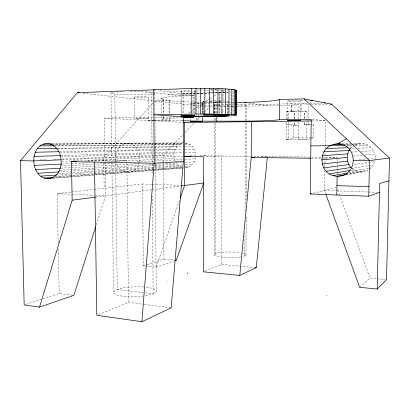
<?xml version="1.0" encoding="UTF-8"?>
<svg xmlns="http://www.w3.org/2000/svg" width="410" height="410" viewBox="0 0 410 410"><rect width="100%" height="100%" fill="white"/><g stroke="black" fill="none" stroke-linecap="round" stroke-linejoin="round"><path stroke-width="0.31" stroke-dasharray="2.05 1.54" d="M203.683 113.421L203.888 101.024L203.888 113.416M214.169 254.979L214.281 123.056M214.281 120.494L214.286 116.65M214.286 113.452L214.297 105.124M215.706 253.544L215.844 122.877M215.844 120.314L215.85 117.111M215.855 113.268L215.86 105.58L210.304 105.713M216.828 113.206L216.844 102.654L213.123 102.874M193.71 113.119L193.751 95.371L158.004 90.431M214.758 113.073L214.773 102.428M214.871 113.078L214.886 102.433L210.386 102.239M217.09 113.186L217.115 100.67L210.186 100.855M219.452 113.047L219.499 92.711M205.118 271.107L221.513 264.414L221.713 155.872L203.283 156.774M222.435 112.975L222.445 109.152M223.101 90.39L223.071 101.624A7.124 0.43 0.2 0 0 222.989 101.511M227.222 113.493L227.263 102.116L227.95 102.1L227.909 113.483M231.009 113.954L231.096 91.922L226.689 92.245M233.044 115.072L233.146 91.645L231.609 91.855M244.826 256.014L244.939 232.957M245.052 211.181L245.498 122.8M245.508 120.238L245.585 104.868L279.82 104.048M245.985 254.559L246.184 216.772M246.272 200.121L246.682 121.345M246.682 120.704L246.764 105.329M286.282 122.2L286.098 139.779L306.711 139.8L310.134 138.836M286.313 119.074L286.395 111.576L288.42 111.089L298.885 110.89L307.095 111.192L306.982 119.433M287.518 119.894L287.723 101.065M288.302 121.919L288.107 139.764L286.098 139.779L293.488 137.878L311.052 137.873M288.338 118.736L288.42 111.089M294.606 118.674L294.682 111.863L291.397 111.417L291.484 103.689M291.669 111.479L291.756 103.761A5.299 0.302 -0.3 0 1 295.087 103.361A5.299 0.302 -0.3 0 1 301.801 103.52L306.875 103.402M293.488 137.878L293.632 125.209L286.257 124.696L298.762 125.163L293.632 125.209M294.38 124.865L294.416 121.77M294.452 118.674L294.682 111.863M294.534 124.86L294.57 121.77M298.798 122.001L298.531 139.774L306.711 139.8L306.977 120.068M298.782 119.054L299.008 104.929L291.756 103.761L280.45 104.032M300.561 120.473L300.807 100.947M307.095 111.192L304.763 111.679L301.704 111.294L301.801 103.52L308.786 104.704L308.607 118.07M310.708 138.677L313.563 137.873L313.742 125.024L304.44 124.773L304.471 122.277M304.517 118.536L304.609 111.684M304.44 124.773L304.625 122.277M304.676 118.536L304.763 111.679M308.51 125.076L308.597 118.71M325.545 193.458L324.454 190.45L324.766 170.611M324.828 166.773L324.992 156.538M325.002 155.897L325.053 152.71M325.109 148.881L325.555 120.796L311.241 119.33M337.066 173.973L337.102 172.056M337.112 171.416L337.148 169.504M337.158 168.864L337.281 161.837M337.292 161.202L337.348 158.009M139.574 161.801C142.029 152.745 134.372 140.758 124.215 143.649C116.599 146.329 113.616 155.995 116.455 163.124M175.254 161.478C171.913 155.011 174.527 145.642 181.799 143.28L153.647 143.464M184.725 167.88C190.942 167.957 195.698 162.027 195.708 156.082M374.971 160.32C376.042 155.841 374.438 151.064 371.378 147.713C366.704 142.747 359.488 143.321 353.297 143.608M96.273 224.952L105.539 195.821L104.453 118.075L154.406 117.27M139.374 162.391C137.273 174.614 120.161 175.552 116.66 163.708M151.48 184.3L142.562 183.982L143.295 265.875L156.128 267.146L179.37 200.49M368.933 169.34L370.932 167.874L373.269 164.969L374.781 161.55L352.851 164.564M350.263 149.04L351.401 147.585L354.337 145.36M153.043 102.971L103.715 157.435L103.786 162.478M202.863 113.329L202.863 101.911L203.688 101.029M143.295 265.875L163.949 259.099L163.313 155.118L182.332 135.223M184.987 132.445L193.833 123.19M196.487 120.412L199.583 117.173M200.024 116.712L201.792 114.861M202.238 114.4L204.006 112.545M204.446 112.084L208.429 107.922M359.667 287.308L369.974 278.123L385.871 279.589M291.397 111.417L301.704 111.294M188.477 113.268L192.157 110.792M192.685 110.433L196.364 107.958M196.887 107.605L200.567 105.124M201.095 104.77L204.774 102.295M205.297 101.936L209.505 99.107M210.033 98.754L213.712 96.273M214.235 95.919L217.392 93.798M161.796 113.462L161.673 98.733L163.646 97.729A59.599 3.823 0.1 0 1 193.751 95.371L179.052 95.837L144.146 91.256M354.906 145.125L357.751 143.956L361.41 143.49M134.383 97.144L134.598 118.403L148.845 118.469L148.671 97.252M98.579 314.578L128.463 302.385L143.536 304.328M345.645 174.998L364.485 171.411L367.934 170.068L345.758 174.194M192.203 105.139L154.76 101.075L163.646 97.729M156.128 267.146L174.496 260.847M25.989 304.348L42.291 299.003M42.896 298.803L59.194 293.457L73.262 295.272M148.845 118.469L134.598 118.403M313.301 193.212L336.215 187.534M161.822 116.025L161.847 119.228L163.913 118.731A59.117 1.942 0.1 0 1 182.455 117.788M346.476 174.516L364.485 171.411M348.52 172.82L357.197 171.252L360.82 171.81M348.52 171.8L368.441 168.31M369.067 168.202L370.932 167.874M351.329 170.201L353.851 169.776L357.197 171.252M351.155 168.479L368.216 165.768M368.846 165.671L373.269 164.969M96.094 197.061L151.08 189.866M151.715 189.779L180.18 186.058M304.594 124.768L306.916 124.502L313.742 125.024M211.309 89.887L217.577 89.185M58.153 242.884L57.133 193.592L71.114 192.018M71.75 191.952L93.987 189.446M94.623 189.374L142.562 183.982M359.109 159.695L366.607 158.849M367.232 158.778L375.355 157.86M353.015 156.077L362.414 155.252M364.92 155.031L374.945 154.155M51.855 178.186L153.817 170.171M154.452 170.119L181.84 167.967M185.658 167.669L187.57 167.521M53.356 178.258L70.515 176.905M71.15 176.853L152.417 170.432M153.048 170.386L184.09 167.931M226.299 92.347L228.032 92.214M55.555 177.11L152.576 169.648M153.212 169.602L181.886 167.393L179.252 166.096L176.992 164.077L175.603 161.996M54.545 176.592L154.124 169.058M154.76 169.012L181.999 166.952M185.797 166.66L190.23 166.327M57.267 174.947L70.638 173.978M71.273 173.932L93.562 172.313M94.197 172.267L179.252 166.096M58.666 173.789L93.711 171.329M94.351 171.283L154.262 167.07M154.898 167.024L182.322 165.097M185.51 164.876L192.526 164.379M59.394 171.872L93.659 169.602M94.29 169.555L176.992 164.077M59.558 170.283L154.247 164.328M154.883 164.287L182.214 162.57M185.392 162.37L194.289 161.812M351.472 152.105L358.422 151.659M361.584 151.459L373.592 150.69M261.18 156.84L267.412 156.466M223.03 92.547L225.182 92.424M203.826 103.417L202.586 103.489A6.078 0.348 0.2 0 0 201.136 103.305M204.446 103.381L212.503 102.91M61.049 168.156L70.597 167.598M71.232 167.562L93.521 166.255M94.156 166.219L138.816 163.605M60.885 166.045L113.555 163.206M137.037 161.94L182.711 159.48M185.248 159.341L195.396 158.793M62.212 164.031L70.51 163.621M71.145 163.585L86.464 162.826M113.913 161.463L174.163 158.47M107.809 161.448L126.895 160.51L126.926 163.067M87.294 160.935L105.042 160.131L126.895 160.51M200.039 155.81L337.358 157.368L323.054 158.424M87.632 161.145L108.44 160.187M204.016 155.795L206.568 155.677M221.292 92.634L218.966 92.732L219.381 113.052M348.961 148.686L355.188 148.415M358.304 148.282L371.378 147.713M61.915 161.432L70.874 161.038M73.431 160.925L182.455 156.123M190.066 155.79L195.77 155.539C195.801 149.594 191.49 143.29 185.217 142.952M62.32 159.762L173.778 155.252M183.214 112.991L183.183 93.916L192.141 93.572M192.782 93.547L200.459 93.254M201.095 93.229L204.938 93.08M205.574 93.055L218.371 92.568M219.012 92.542L226.048 92.27M40.344 159.9L46.104 159.68M53.787 159.377L58.266 159.203M62.11 159.054L154.437 155.462M155.072 155.436L163.313 155.118M349.525 147.656L351.401 147.585M169.053 91.963L182.24 91.553A6.996 0.533 0.3 0 0 191.859 91.758M199.132 90.907L193.94 91.035A6.996 0.533 0.3 0 0 192.751 90.923M199.747 90.887L208.362 90.584M183.183 93.916L200.326 93.301M200.961 93.28L214.292 92.803M214.927 92.778L222.548 92.506M223.183 92.486L225.72 92.393M223.081 90.082L226.202 89.974M226.822 89.954L228.073 89.913M168.208 94.413L221.221 92.624M60.7 156.851L182.686 152.699M185.223 152.612L195.385 152.269M60.762 155.595L154.452 152.663M155.088 152.643L174.132 152.043M154.76 101.075L169.637 100.66A59.353 3.833 0.1 0 0 192.085 102.136M345.666 146.062L352 145.883M355.168 145.796L368.467 145.427M205.779 100.973L209.556 100.875M214.886 102.433L226.023 102.151M300.489 100.845L304.322 100.742M307.515 100.66L308.791 100.629M59.834 152.525L182.163 149.512M184.71 149.45L194.263 149.214M346.763 145.55L351.811 145.422M201.049 105.934L209.689 105.729M310.047 103.325L322.096 103.038M209.31 106.995L212.493 106.923M213.128 106.907L227.755 106.569M228.39 106.554L230.938 106.498M231.573 106.482L233.48 106.436M236.657 106.364L279.912 105.37M280.553 105.355L299.008 104.929M311.323 104.647L327.175 104.283M59.435 151.7L154.288 149.537M154.924 149.522L175.203 149.055M342.447 144.397L351.242 144.238M351.872 144.228L365.064 143.987M233.802 102.587L223.142 102.649M155.041 117.26L176.177 116.922M56.877 148.835L182.255 146.76M184.813 146.713L192.485 146.59M343.749 144.197L350.75 144.079M353.292 144.033L357.751 143.956M147.989 120.468L154.216 120.371M154.837 120.361L169.883 120.222A58.743 1.932 0.1 0 0 182.675 120.755M342.063 143.772L350.796 143.643M57.636 148.348L176.915 146.493M148.64 120.504L153.099 120.443M153.74 120.432L169.668 120.217L169.648 117.06M312.138 120.955L325.555 120.796M54.74 145.755L153.089 144.781M153.724 144.771L179.165 144.52M53.905 145.991L182.547 144.653M185.095 144.627L190.178 144.571M52.219 144.11L153.007 143.464M51.757 144.197L154.252 143.52M154.893 143.515L182.388 143.336M184.946 143.321L187.503 143.305M51.983 143.556L184.008 142.87M222.512 102.649L208.992 102.546M311.677 137.873L313.563 137.873M311.61 158.27L320.507 158.393M196.979 102.3A59.353 3.833 0.1 0 0 202.678 102.454L208.362 102.536M286.395 111.576L294.529 111.868M152.12 184.321L180.144 185.32M324.454 190.45L335.964 190.86M336.605 190.881L376.898 192.31M202.863 101.911L209.756 102.208M218.95 100.757L222.62 100.921M223.23 100.947L229.349 101.224M57.133 193.592L71.15 194.237M71.786 194.268L94.074 195.293M94.715 195.324L105.539 195.821M104.453 118.075L153.109 120.75M153.75 120.781L182.486 122.359M161.847 119.228L169.156 120.145L169.145 116.988M163.949 259.099L175.039 260.124M221.513 264.414L255.01 267.505M83.015 93.295L153.489 100.937M192.838 105.206L208.68 106.928M144.166 304.41L171.17 307.889M248.644 103.002L267.822 105.647M161.673 98.733L163.785 99.717L169.566 100.655L169.632 113.903M351.959 168.249L353.851 169.776M337.712 189.784L339.249 193.991M339.465 194.591L369.974 278.123M58.281 249.285L59.194 293.457M103.797 163.108L104.155 188.303M114.79 93.931L115.661 162.949M115.666 163.59L117.25 289.491L153.145 293.791L152.397 196.088M110.956 93.121L113.56 291.992M126.931 163.708L128.463 302.385M146.416 290.06L146.421 290.408M154.79 93.465L154.939 113.944M154.944 114.585L156.215 291.233M151.608 92.639L152.151 163.518M152.156 164.159L152.238 175.014M167.762 280.865L167.762 281.193M163.785 99.717L163.867 113.467M163.887 116.594L163.908 119.72M163.052 99.374L163.139 113.872M163.154 116.394L163.175 119.546M169.069 100.578L169.13 113.831M190.542 103.484L190.568 113.519M190.578 118.536L190.588 121.042M182.035 113.047L181.963 91.507L181.435 91.425A6.996 0.533 0.3 0 1 183.47 90.861A6.996 0.533 0.3 0 1 191.234 90.835M181.071 91.286L181.153 114.831M202.678 102.454L202.683 113.052M202.591 113.524L202.689 103.566A6.078 0.348 0.2 0 1 200.685 103.797M198.476 103.197L198.501 121.529M196.123 115.041L196.129 116.901M196.129 117.521L196.134 120.627M195.042 91.307L195.078 113.58M194.248 113.457L194.207 91.081L194.719 91.169A6.996 0.533 0.3 0 1 193.238 91.676M196.354 102.285A59.353 3.833 0.1 0 1 192.679 102.157M199.393 103.843A6.078 0.348 0.2 0 1 196.344 103.868M194.796 103.848A6.078 0.348 0.2 0 1 192.157 103.74M191.244 103.663A6.078 0.348 0.2 0 1 191.475 103.315M192.9 103.233A6.078 0.348 0.2 0 1 195.303 103.176M196.902 103.176A6.078 0.348 0.2 0 1 199.46 103.223M236.457 104.376A16.318 0.897 0.1 0 1 246.881 105.201A16.318 0.897 0.1 0 1 237.139 106.031M233.152 106.093A16.318 0.897 0.1 0 1 229.585 106.098M229 106.098A16.318 0.897 0.1 0 1 226.653 106.072M224.946 106.041A16.318 0.897 0.1 0 1 223.04 105.995M221.251 105.934A16.318 0.897 0.1 0 1 218.709 105.811M218.151 105.775A16.318 0.897 0.1 0 1 217.11 104.683M217.618 104.647A16.318 0.897 0.1 0 1 221.159 104.463M221.764 104.442A16.318 0.897 0.1 0 1 224.823 104.36M225.418 104.35A16.318 0.897 0.1 0 1 227.842 104.319M228.457 104.314A16.318 0.897 0.1 0 1 230.963 104.309M232.209 104.314A16.318 0.897 0.1 0 1 233.444 104.324M153.781 93.957A21.961 1.578 0.7 0 1 124.809 94.618A21.961 1.578 0.7 0 1 112.996 92.332M116.753 91.978A21.961 1.578 0.7 0 1 122.288 91.732M130.564 91.64A21.961 1.578 0.7 0 1 152.95 92.839M153.934 93.044A21.961 1.578 0.7 0 1 154.16 93.864M223.019 90.241A7.134 0.553 0.2 0 1 222.702 90.528M221.846 90.651A7.134 0.553 0.2 0 1 219.053 90.83M217.3 90.866A7.134 0.553 0.2 0 1 215.46 90.871M213.656 90.835A7.134 0.553 0.2 0 1 210.622 90.666M210.069 89.99A7.134 0.553 0.2 0 1 212.877 89.81M214.661 89.769A7.134 0.553 0.2 0 1 216.541 89.764M218.381 89.805A7.134 0.553 0.2 0 1 221.446 89.98M220.575 101.911A7.124 0.43 0.2 0 1 219.027 101.962M217.279 101.993A7.124 0.43 0.2 0 1 213.641 101.967M211.996 101.911A7.124 0.43 0.2 0 1 210.612 101.834M210.058 101.311A7.124 0.43 0.2 0 1 212.862 101.173M214.645 101.142A7.124 0.43 0.2 0 1 218.361 101.173M218.94 101.188A7.124 0.43 0.2 0 1 221.421 101.306M242.925 253.19A15.99 2.839 0.3 0 1 242.664 256.65M240.926 256.973A15.99 2.839 0.3 0 1 218.914 256.814A15.99 2.839 0.3 0 1 218.14 252.908A15.99 2.839 0.3 0 1 240.065 252.657M146.185 287.256A21.371 4.935 -1.8 0 1 145.263 295.779A21.371 4.935 -1.8 0 1 113.488 292.433A21.371 4.935 -1.8 0 1 145.022 287.133M289.885 101.321A6.555 0.4 -0.3 0 0 300.679 101.05A6.555 0.4 -0.3 0 0 292.217 100.629A6.555 0.4 -0.3 0 0 289.885 101.321M136.617 97.488A7.149 0.471 0.6 0 0 148.482 97.37A7.149 0.471 0.6 0 0 139.477 96.719A7.149 0.471 0.6 0 0 136.617 97.488"/><path stroke-width="0.61" d="M219.442 116.225L231.004 115.845L236.134 115.236L234.202 114.728L228.893 114.436L204.836 113.975L204.846 88.273L191.772 88.432L77.3 92.675L20.5 160.674L24.18 304.943L39.524 307.131L73.877 295.349L95.694 226.776M209.3 113.995L209.32 88.314L204.846 88.273M216.818 121.273L216.823 116.307M183.024 117.772A59.117 1.942 0.1 0 1 193.694 117.557L193.699 116.286M213.682 114.047L213.723 88.401L209.32 88.314M214.753 115.579L202.863 115.236L203.683 114.662L217.09 114.441L229.298 114.81L227.904 115.379L214.753 115.579L214.753 114.328M214.866 115.584L214.871 114.328M217.91 114.113L217.961 88.524L213.723 88.401M221.897 114.205L221.964 88.693L217.961 88.524M225.582 114.313L225.659 88.903L221.964 88.693M228.893 114.436L228.985 89.139L225.659 88.903M231.783 114.574L231.881 89.406L228.985 89.139M234.202 114.728L234.31 89.698L231.881 89.406M235.422 114.897L235.535 90.031L233.064 89.739M236.063 115.066L236.18 90.369L235.535 90.031M236.134 115.236L236.18 90.369M251.422 121.673L251.212 157.435L239.773 275.433L203.36 271.825L203.283 156.774L184.51 156.517L186.996 156.405M202.535 121.155L244.329 121.17A59.076 1.942 0.1 0 0 274.843 120.243L279.394 119.746L279.589 99.538L304.025 98.877L331.613 104.181L389.5 158.045L386.507 279.646L377.2 289.045L359.667 287.308L325.986 194.658M379.46 192.403L368.728 196.221L310.201 193.976L311.241 119.33L279.394 119.746M326.421 295.974L326.427 295.61M336.794 194.996L337.122 176.279L345.23 174.752M368.728 196.221L369.507 160.566L304.025 98.877M377.2 289.045L379.665 183.516L388.941 180.784M94.454 162.099L96.821 315.295L141.922 321.727L154.206 163.252L153.704 89.836L154.934 90.005M51.757 144.197C27.567 137.97 28.162 182.588 51.45 178.411M228.524 115.968L183.224 116.809L183.373 161.504L171.17 307.889L141.922 321.727M239.773 275.433L256.276 267.622L267.284 157.737M343.134 175.475C317.304 182.281 313.747 142.208 340.187 143.797M326.058 171.298L351.011 167.485C346.511 162.719 345.84 154.754 349.884 149.522M346.312 138.713L337.691 143.838C356.136 143.684 359.083 171.785 341.253 175.834M39.524 307.131L72.16 200.193L71.442 161.658L76.516 161.427M180.21 198.086L184.602 185.479L184.403 122.467L183.126 122.395M175.085 260.642L176.274 260.237L203.57 183.567M279.589 99.538L279.543 99.609A59.353 3.833 0.1 0 1 244.334 102.408L235.658 102.556M235.75 91.03L236.247 90.702M310.201 193.976L311.441 193.669M333.038 175.623L347.285 173.046M329.266 173.922L350.068 170.411M323.628 167.921L348.864 164.538M47.637 178.714C64.882 177.561 65.487 149.629 50.486 144.202M72.16 200.193L95.463 197.143M180.81 185.971L203.785 182.968M389.5 158.045L369.507 160.566L353.487 160.33M322.132 164.02L347.542 161.135M321.665 159.859L347.137 157.496M44.06 177.996L53.638 177.258M40.713 176.151L56.631 174.993M322.26 155.713L347.68 153.868M37.822 173.302L58.758 171.913M183.373 161.504L154.206 163.252L71.442 161.658M254.328 157.25L251.212 157.435L310.975 158.26M35.578 169.643L60.408 168.192M323.885 151.849L349.13 150.49M34.127 165.425L61.572 164.061M75.02 161.724L76.28 161.668M187.442 156.559L190.629 156.41M61.044 159.813L33.559 160.925L20.5 160.674M326.427 148.528L347.654 147.728M33.912 156.435L60.762 155.595M310.708 100.578L312.625 100.532M344.871 145.596L310.872 145.878M324.002 102.992L325.268 102.961M330.342 104.207L331.613 104.181M35.168 152.253L58.794 151.715M204.836 113.975L153.847 114.713L193.699 117.557M183.224 116.809L225.649 116.076M180.661 116.85L222.425 116.163M333.566 144.376L341.837 144.233M37.248 148.661L57 148.353M184.403 122.467L311.497 120.965M40.021 145.904L54.099 145.76M43.301 144.166L51.583 144.115M336.958 185.648L368.933 186.673M175.039 260.124L176.274 260.237M255.01 267.505L256.276 267.622M77.3 92.675L79.202 92.88M244.334 102.408L246.179 102.664M202.689 116.168L202.689 121.155M200.372 88.278L200.382 113.97M195.985 88.335L196.011 113.99M191.772 88.432L191.808 114.036M202.535 121.155A58.743 1.932 0.1 0 1 182.675 120.755M187.841 273.019L187.77 273.321L187.841 273.019M287.61 120.473L300.561 120.473L287.61 120.473M190.85 121.626L190.588 121.667L202.699 121.719L190.85 121.626M182.322 115.599L181.517 115.538A6.975 0.266 0.2 0 1 185.079 115.22A6.975 0.266 0.2 0 1 193.981 115.353L194.76 115.42A6.975 0.266 0.2 0 1 191.142 115.728A6.975 0.266 0.2 0 1 182.322 115.599"/></g></svg>
